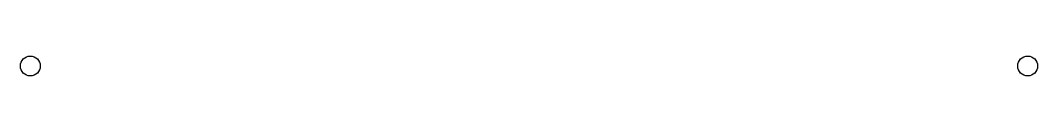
# Model space of a CAD drawing. Header units: millimetres. Extents: x -153 to 153, y -3 to 3.
import ezdxf

# ---------------------------------------------------------------- set-up
doc = ezdxf.new("R2010")
doc.units = ezdxf.units.MM
doc.header["$MEASUREMENT"] = 0
doc.layers.add('Rotor mesh', color=7, linetype='Continuous')

msp = doc.modelspace()

# ---------------------------------------------------------------- linework, layer by layer
at = {"layer": 'Rotor mesh'}
for centre in [(-150, 0), (150, 0)]:
    msp.add_circle(centre, 3, dxfattribs=at)

doc.saveas('drawing.dxf')
